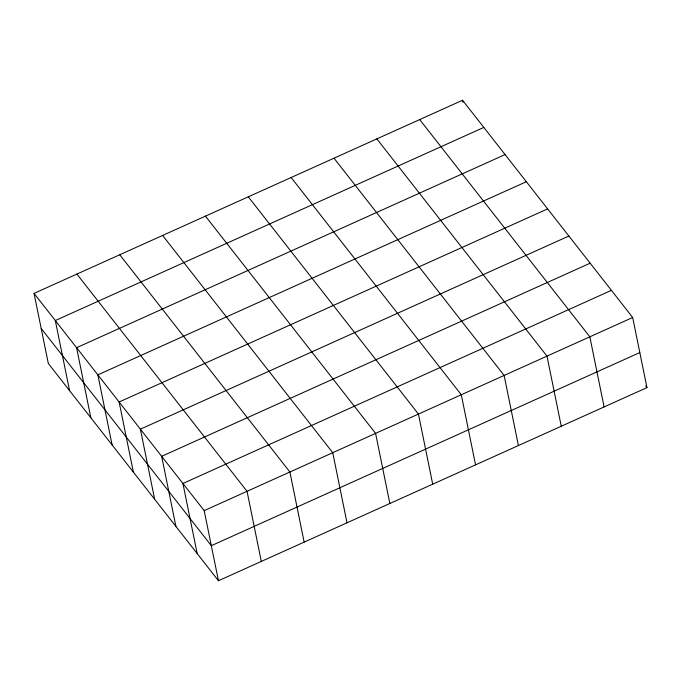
<?xml version="1.0" encoding="UTF-8"?>
<svg xmlns="http://www.w3.org/2000/svg" width="681" height="681" viewBox="0 0 681 681"><rect width="100%" height="100%" fill="white"/><g stroke="black" fill="none" stroke-linecap="round" stroke-linejoin="round"><path stroke-width="1.02" d="M34.05 293.383L462.544 100.26L632.683 317.508L646.95 387.617L218.456 580.74L48.317 363.492L34.05 293.383L204.189 510.631L218.456 580.74M483.816 127.415L55.314 320.547L69.581 390.656M505.081 154.57L76.587 347.702L90.845 417.811M526.345 181.725L97.851 374.856L112.118 444.965M547.618 208.88L119.124 402.011L133.382 472.12M568.882 236.035L140.388 429.166L154.655 499.275M590.155 263.189L161.652 456.321L175.919 526.43M611.419 290.344L182.925 483.476L197.184 553.585M204.189 510.631L632.683 317.508M639.817 352.562L211.323 545.685L41.183 328.438M645.665 385.965L646.95 387.617M419.692 119.567L589.84 336.814L604.098 406.923M376.848 138.881L546.988 356.129L561.255 426.238M333.996 158.196L504.136 375.444L518.403 445.553M291.145 177.511L461.292 394.759L475.551 464.868M248.301 196.826L418.44 414.065L432.699 484.174M205.449 216.132L375.589 433.38L389.855 503.489M162.597 235.447L332.737 452.695L347.004 522.804M119.745 254.762L289.893 472.01L304.152 542.119M76.902 274.077L247.041 491.316L261.308 561.433M462.544 100.26L462.961 102.32"/></g></svg>
